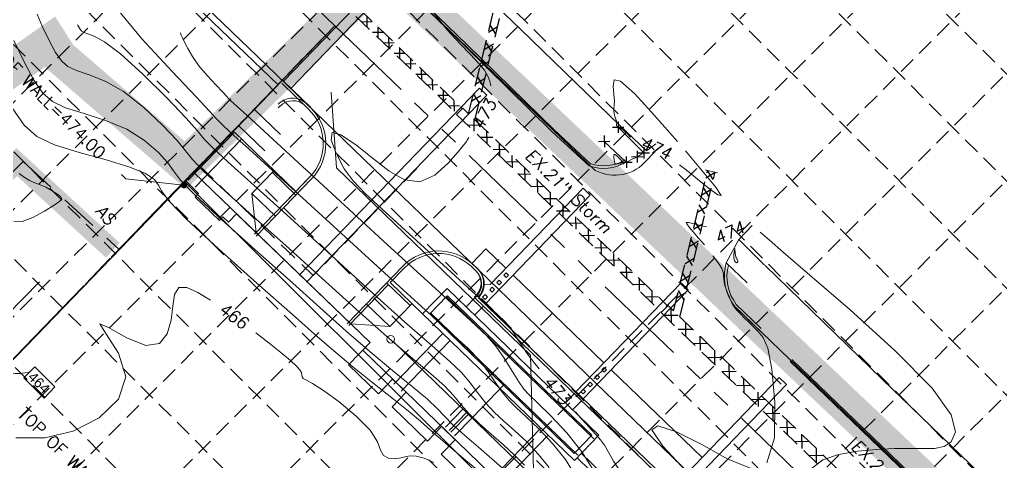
# Model space of a CAD drawing. Header units: inches. Extents: x 4334 to 5439, y 4649 to 5754.
# Drawn here: x 4711.9 to 4906.3, y 5400.7 to 5488.2 of the extents above; entities that cross this region are included whole.
import ezdxf
from ezdxf.enums import TextEntityAlignment as Align

# ---------------------------------------------------------------- set-up
doc = ezdxf.new("R2010")
doc.units = ezdxf.units.IN
doc.header["$LTSCALE"] = 30
doc.header["$MEASUREMENT"] = 0
for name, pattern in [('CENTER3', [0.587, 0.4, -0.0625, 0.0625, -0.062]), ('DIVIDE2', [0.625, 0.25, -0.125, 0, -0.125, 0, -0.125]), ('HIDDEN', [0.375, 0.25, -0.125]), ('HIDDEN2', [0.1875, 0.125, -0.0625]), ('PHANTOM2', [1.25, 0.625, -0.125, 0.125, -0.125, 0.125, -0.125])]:
    doc.linetypes.add(name, pattern=pattern)
for name, color, linetype in [('0s-curb', 7, 'Continuous'), ('0s-paving', 1, 'Continuous'), ('0s-paving detail', 1, 'Continuous'), ('0S-wall', 1, 'Continuous'), ('2_180ac-bdy', 3, 'PHANTOM2'), ('BLDG', 10, 'Continuous'), ('BNDY RWC', 4, 'PHANTOM2'), ('CONC', 8, 'Continuous'), ('CONTOUR_TXT', 5, 'Continuous'), ('CPCONT ELEV TXT', 5, 'Continuous'), ('CPCURB', 7, 'Continuous'), ('CURB', 6, 'Continuous'), ('CURB_FACE', 7, 'Continuous'), ('DA LINE', 211, 'DIVIDE2'), ('EC', 15, 'Continuous'), ('ESMT TEMP', 7, 'HIDDEN2'), ('GRID', 254, 'HIDDEN'), ('p-conc', 161, 'Continuous'), ('PC', 15, 'Continuous'), ('PMAIN_EXST_DEMO', 7, 'Continuous'), ('PRJ LIMITS', 231, 'Continuous'), ('SILTFENCE', 23, 'HIDDEN'), ('street', 7, 'Continuous'), ('SW_MHOLE_EXST', 7, 'Continuous'), ('SW_PERF_DRAIN', 183, 'Continuous'), ('SW_PIPE_EXIST', 7, 'HIDDEN2'), ('SW_PIPE_EXST_ANNO', 7, 'Continuous'), ('SW_PIPE_HDPE', 6, 'Continuous'), ('SW_PIPE_HDPE_18', 1, 'Continuous'), ('SWALE', 1, 'CENTER3')]:
    doc.layers.add(name, color=color, linetype=linetype)
doc.styles.add('C100', font='ARIAL.TTF', dxfattribs={"height": 0.1})
doc.styles.add('C80', font='SIMPLEX.shx', dxfattribs={"height": 0.04})

# ---------------------------------------------------------------- blocks, each defined once
blk = doc.blocks.new('194')
at = {"color": 0, "linetype": 'ByBlock'}
for p, q in [((-0.00294, -0.00294), (0.00294, 0.00294)), ((-0.00294, 0.00294), (0.00294, -0.00294))]:
    blk.add_line(p, q, dxfattribs=at)
blk.add_point((0, 0), dxfattribs=at)
blk = doc.blocks.new('_Dot')
at = {"color": 0, "linetype": 'ByBlock', "lineweight": -2}
blk.add_line((-0.5, 0), (-1, 0), dxfattribs=at)
at = {"color": 0, "linetype": 'ByBlock', "const_width": 0.5}
blk.add_lwpolyline([(-0.25, 0, 1), (0.25, 0, 1)], format="xyb", close=True, dxfattribs=at)

msp = doc.modelspace()

# ---------------------------------------------------------------- linework, layer by layer
at = {"layer": '0s-curb', "color": 7, "lineweight": 0}
for p, q in [((4763.86, 5475.62), (4769.2, 5470.47)), ((4764.21, 5475.98), (4769.55, 5470.83)), ((4769.8, 5456.69), (4758.83, 5445.33)), ((4769.44, 5457.04), (4766.66, 5454.16)), ((4766.31, 5453.8), (4758.47, 5445.68)), ((4787.78, 5439.32), (4776.82, 5427.97)), ((4801.47, 5439.31), (4802.41, 5438.4)), ((4801.82, 5439.67), (4802.76, 5438.76)), ((4788.14, 5438.97), (4785.36, 5436.1)), ((4785.01, 5435.74), (4777.18, 5427.62)), ((4802.15, 5433.09), (4802.5, 5433.45)), ((4802.15, 5433.09), (4837.64, 5398.82)), ((4802.86, 5433.1), (4837.99, 5399.18))]:
    msp.add_line(p, q, dxfattribs=at)
for centre, radius, start, end in [((4762.6, 5463.63), 9.5, 316.0097, 46.0015), ((4762.6, 5463.63), 10, 316.0097, 46.0015), ((4794.97, 5432.37), 10, 46.656, 136.0082), ((4794.97, 5432.37), 9.5, 46.6908, 136.008), ((4799.98, 5435.88), 3.5, 316.0121, 46.0015), ((4799.98, 5435.88), 4, 315.9965, 46.0015)]:
    msp.add_arc(centre, radius, start, end, dxfattribs=at)
at = {"layer": '0s-paving', "color": 7, "lineweight": 0}
for p, q in [((4745.3, 5456.4), (4754.49, 5465.91)), ((4754.49, 5465.91), (4766.66, 5454.16)), ((4762.34, 5458.33), (4757.96, 5453.79)), ((4762, 5457.97), (4766.67, 5453.45)), ((4762.64, 5449.27), (4757.96, 5453.79)), ((4758.81, 5446.02), (4757.96, 5453.79)), ((4758.81, 5446.02), (4759.17, 5445.68)), ((4801.56, 5439.92), (4804.34, 5442.79)), ((4804.34, 5442.79), (4808.29, 5438.97)), ((4809.73, 5437.58), (4827.71, 5420.22)), ((4784.65, 5436.08), (4789.33, 5431.57)), ((4785.36, 5436.1), (4791.79, 5429.89)), ((4785.3, 5427.39), (4780.62, 5431.91)), ((4789.68, 5431.93), (4785.3, 5427.39)), ((4777.51, 5427.96), (4777.15, 5428.31)), ((4777.51, 5427.96), (4785.3, 5427.39)), ((4829.15, 5418.83), (4847.14, 5401.46)), ((4830.81, 5394.99), (4823.26, 5402.28)), ((4829.94, 5394.09), (4822.39, 5401.38))]:
    msp.add_line(p, q, dxfattribs=at)
at = {"layer": '0s-paving detail', "color": 7, "lineweight": 0}
for p, q in [((4764.21, 5475.98), (4782.27, 5494.69)), ((4765.65, 5474.59), (4783.71, 5493.3)), ((4767.33, 5437.57), (4803.07, 5474.6)), ((4803.07, 5474.6), (4804.51, 5473.21)), ((4768.77, 5436.18), (4804.51, 5473.21)), ((4746.74, 5455.01), (4755.93, 5464.52)), ((4805.19, 5435.76), (4823.57, 5454.8)), ((4823.57, 5454.8), (4825.01, 5453.41)), ((4804.17, 5431.83), (4825.01, 5453.41)), ((4803.98, 5435.81), (4805.19, 5435.76)), ((4822.16, 5414.46), (4842.99, 5436.05)), ((4842.99, 5436.05), (4844.43, 5434.66)), ((4823.6, 5413.07), (4844.43, 5434.66)), ((4800.41, 5431.29), (4802.15, 5433.09)), ((4802.09, 5429.67), (4803.83, 5431.47)), ((4786.09, 5415.98), (4795.79, 5426.02)), ((4787.53, 5414.59), (4797.23, 5424.63)), ((4837.46, 5388.56), (4863.86, 5415.9)), ((4840.77, 5394.86), (4862.42, 5417.29)), ((4862.42, 5417.29), (4863.86, 5415.9)), ((4820.08, 5412.3), (4821.81, 5414.1)), ((4821.51, 5410.92), (4823.25, 5412.71)), ((4796.32, 5407.49), (4799.77, 5411.06)), ((4797.04, 5406.8), (4800.49, 5410.37)), ((4797.4, 5406.45), (4800.85, 5410.02)), ((4798.12, 5405.76), (4801.57, 5409.33)), ((4805.52, 5397.23), (4815.21, 5407.27)), ((4806.96, 5395.84), (4816.65, 5405.88))]:
    msp.add_line(p, q, dxfattribs=at)
for points in [[(4807.85, 5437.57), (4808.31, 5438.05), (4808.79, 5437.59), (4808.33, 5437.11)], [(4806.46, 5436.13), (4806.93, 5436.61), (4807.4, 5436.15), (4806.94, 5435.67)], [(4803.68, 5433.25), (4804.15, 5433.73), (4804.62, 5433.27), (4804.16, 5432.79)], [(4805.07, 5434.69), (4805.54, 5435.17), (4806.01, 5434.71), (4805.55, 5434.23)], [(4825.89, 5417.37), (4826.35, 5417.85), (4826.82, 5417.39), (4826.36, 5416.91)], [(4827.27, 5418.81), (4827.74, 5419.29), (4828.21, 5418.83), (4827.75, 5418.35)], [(4824.5, 5415.93), (4824.96, 5416.41), (4825.43, 5415.95), (4824.97, 5415.48)], [(4823.11, 5414.49), (4823.57, 5414.97), (4824.04, 5414.52), (4823.58, 5414.04)]]:
    msp.add_lwpolyline(points, close=True, dxfattribs=at)
at = {"layer": '0S-wall', "color": 7, "lineweight": 0}
for p, q in [((4791.79, 5429.89), (4796.65, 5434.92)), ((4793.21, 5429.91), (4796.68, 5433.51)), ((4796.65, 5434.92), (4826.73, 5405.88)), ((4796.72, 5433.46), (4825.32, 5405.85)), ((4791.79, 5429.89), (4821.87, 5400.84)), ((4793.25, 5429.87), (4821.84, 5402.26)), ((4821.84, 5402.26), (4825.32, 5405.85)), ((4821.87, 5400.84), (4826.73, 5405.88))]:
    msp.add_line(p, q, dxfattribs=at)
at = {"layer": '2_180ac-bdy', "color": 7, "lineweight": 0}
for p, q in [((4708.59, 5550.51), (4774.38, 5487)), ((4602.29, 5308.73), (4774.38, 5487)), ((4774.38, 5487), (4602.29, 5308.73)), ((4602.29, 5308.73), (4774.38, 5487))]:
    msp.add_line(p, q, dxfattribs=at)
at = {"layer": 'BLDG', "color": 7, "lineweight": 0}
for p, q in [((4616.58, 5323.41), (4744.84, 5456.27)), ((4744.84, 5456.27), (4742.29, 5453.63)), ((4747.41, 5453.78), (4744.84, 5456.27)), ((4619.4, 5326.33), (4742.25, 5453.59)), ((4746.72, 5453.06), (4747.41, 5453.78)), ((4751.52, 5448.43), (4746.72, 5453.06)), ((4752.21, 5449.15), (4751.52, 5448.43)), ((4753.32, 5448.08), (4752.21, 5449.15)), ((4754.94, 5449.76), (4753.32, 5448.08)), ((4781.38, 5424.23), (4754.94, 5449.76)), ((4777.13, 5419.83), (4781.38, 5424.23)), ((4783.06, 5414.1), (4777.13, 5419.83)), ((4785.84, 5416.97), (4783.06, 5414.1)), ((4788.54, 5414.37), (4785.84, 5416.97)), ((4785.76, 5411.49), (4788.54, 5414.37)), ((4792.78, 5404.72), (4785.76, 5411.49)), ((4795.55, 5407.6), (4792.78, 5404.72)), ((4798.25, 5404.99), (4795.55, 5407.6)), ((4795.47, 5402.11), (4798.25, 5404.99)), ((4802.49, 5395.34), (4795.47, 5402.11))]:
    msp.add_line(p, q, dxfattribs=at)
at = {"layer": 'BNDY RWC', "color": 7, "lineweight": 0}
for p, q in [((4774.38, 5487), (4602.29, 5308.73)), ((4949.38, 5318.06), (4774.38, 5487))]:
    msp.add_line(p, q, dxfattribs=at)
at = {"layer": 'CONC', "color": 7, "lineweight": 0}
for p, q in [((4777.85, 5518.44), (4811.16, 5486.29)), ((4811.16, 5486.29), (4830.85, 5467.25)), ((4830.55, 5466.91), (4835.6, 5461.81)), ((4832.14, 5459.98), (4827.78, 5464.09)), ((4859.63, 5439.47), (4882.82, 5416.98)), ((4882.82, 5416.98), (4915.16, 5385.86))]:
    msp.add_line(p, q, dxfattribs=at)
msp.add_arc((4818.29, 5490.42), 33.44, 294.4575, 301.1758, dxfattribs=at)
at = {"layer": 'CONTOUR_TXT', "color": 7, "lineweight": 0}
msp.add_lwpolyline([(4718.93, 5415.45), (4716.8, 5413.21), (4712.76, 5417.22), (4714.96, 5419.41)], close=True, dxfattribs=at)
msp.add_lwpolyline([(4718.93, 5415.45), (4716.8, 5413.21), (4712.76, 5417.22), (4714.96, 5419.41)], close=True, dxfattribs=at)
msp.add_spline([(4705.41, 5424.76), (4708.87, 5423.27), (4710.01, 5418.52), (4713.6, 5418.34)], degree=3, dxfattribs=at)
msp.add_spline([(4705.41, 5424.76), (4708.87, 5423.27), (4710.01, 5418.52), (4713.6, 5418.34)], degree=3, dxfattribs=at)
at = {"layer": 'CPCURB', "color": 7, "lineweight": 0}
msp.add_lwpolyline([(4838.29, 5462.59), (4836.25, 5460.42, -0.358781), (4826, 5458.34), (4758.52, 5523.16, -0.414212), (4758.27, 5537.3, -7.861101)], format="xyb", dxfattribs=at)
at = {"layer": 'CURB', "color": 7, "lineweight": 0}
for p, q in [((4763.18, 5470.72), (4763.55, 5471.1)), ((4768.48, 5471.16), (4769.2, 5470.47)), ((4769.44, 5457.04), (4767.15, 5454.67)), ((4766.8, 5454.31), (4758.47, 5445.68)), ((4802.29, 5438.51), (4801.49, 5439.29)), ((4788.14, 5438.97), (4785.36, 5436.1)), ((4785.01, 5435.74), (4777.18, 5427.62)), ((4802.03, 5433.2), (4802.38, 5433.56))]:
    msp.add_line(p, q, dxfattribs=at)
for points in [[(4744.09, 5537.33), (4768.36, 5513.66), (4800.19, 5482.94), (4817.48, 5466), (4824.8, 5459.21)], [(4744.44, 5537.69), (4768.71, 5514.02), (4800.54, 5483.3), (4817.82, 5466.36), (4825.14, 5459.58)], [(4830.88, 5467.25), (4836.15, 5462.19), (4837.97, 5463.57)], [(4859.52, 5439.55), (4854.44, 5444.64), (4857.06, 5447.43)]]:
    msp.add_lwpolyline(points, dxfattribs=at)
for points in [[(4858.53, 5426.64), (4853.55, 5431.46, -0.238587), (4851.96, 5440), (4856.07, 5436.05)], [(4858.88, 5427), (4853.93, 5431.8, -0.229907), (4852.37, 5439.61)], [(4940.29, 5354.28, -0.273518), (4929.5, 5357.85), (4905.65, 5380.97), (4864.62, 5420.48)], [(4940.19, 5354.77, -0.274038), (4929.86, 5358.2), (4906, 5381.33), (4864.97, 5420.84)]]:
    msp.add_lwpolyline(points, format="xyb", dxfattribs=at)
for centre, radius, start, end in [((4766.05, 5468.64), 3.5, 46.0015, 136), ((4762.6, 5463.63), 9.5, 316.0097, 46.0015), ((4827.65, 5467.45), 8.71, 250.9447, 301.0118), ((4827.65, 5467.45), 8.21, 250.9447, 301.0118), ((4794.97, 5432.37), 9.5, 46.6908, 136.008), ((4799.86, 5436), 3.5, 316.0121, 46.0015)]:
    msp.add_arc(centre, radius, start, end, dxfattribs=at)
at = {"layer": 'CURB_FACE', "color": 7, "lineweight": 0}
for p, q in [((4768.83, 5471.52), (4769.55, 5470.83)), ((4769.8, 5456.69), (4758.83, 5445.33)), ((4787.78, 5439.32), (4776.82, 5427.97)), ((4801.84, 5439.65), (4802.64, 5438.87))]:
    msp.add_line(p, q, dxfattribs=at)
for centre, radius, start, end in [((4766.05, 5468.66), 3.99, 45.8423, 136.152), ((4762.6, 5463.63), 10, 316.0097, 46.0015), ((4794.97, 5432.37), 10, 46.656, 136.0082), ((4799.86, 5436), 4, 315.9977, 46.0015)]:
    msp.add_arc(centre, radius, start, end, dxfattribs=at)
at = {"layer": 'DA LINE', "color": 7, "linetype": 'Continuous', "lineweight": 0}
for p, q in [((4713.34, 5523.36), (4763.17, 5475.26)), ((4763.17, 5475.26), (4746.46, 5457.95)), ((4616.58, 5323.41), (4746.46, 5457.95)), ((4746.46, 5457.95), (4781.38, 5424.23)), ((4781.38, 5424.23), (4779.91, 5422.7)), ((4779.91, 5422.7), (4902.39, 5304.46))]:
    msp.add_line(p, q, dxfattribs=at)
at = {"layer": 'EC', "color": 43, "lineweight": 0, "flags": 128}
for points in [[(4730.3, 5491.56), (4736.18, 5484.42), (4742.14, 5477.9), (4746.91, 5472.92), (4749.58, 5470.07), (4750.88, 5468.62), (4751.93, 5467.53), (4753.8, 5465.8), (4757.39, 5462.55), (4763.55, 5456.94), (4772.61, 5448.64), (4782.75, 5439.36), (4791.62, 5431.29), (4797.46, 5426.08), (4800.83, 5423.05), (4802.9, 5420.9), (4804.61, 5418.65), (4806.17, 5416.35), (4807.59, 5414.31), (4808.92, 5412.72), (4810.39, 5411.27), (4812.3, 5409.51), (4814.79, 5407.12), (4817.54, 5404.23), (4820.09, 5401.05), (4822.06, 5397.82)], [(4793.85, 5489.71), (4796.62, 5486.16), (4799.16, 5483.47), (4801.26, 5481.32), (4802.88, 5479.58), (4804.02, 5478.17), (4804.7, 5477.01), (4805.07, 5476.01), (4805.28, 5475.09)], [(4715.4, 5489.26), (4716.42, 5486.92), (4717.74, 5484.19), (4719.06, 5481.72), (4720.23, 5480.01), (4721.49, 5478.9), (4723.22, 5478.1), (4725.7, 5477.27), (4728.86, 5476.03), (4732.54, 5473.94), (4736.53, 5470.82), (4740.26, 5467.3), (4743.12, 5464.24), (4744.8, 5462.19), (4746.18, 5460.48), (4748.46, 5458.11), (4752.55, 5454.33), (4758.17, 5449.28), (4764.78, 5443.37), (4771.8, 5437.01), (4778.66, 5430.79), (4784.78, 5425.35), (4789.69, 5421.16), (4793.42, 5418.03), (4796.12, 5415.64), (4797.98, 5413.66), (4799.45, 5411.88), (4801.02, 5410.09), (4803.04, 5408.14), (4805.39, 5406.07), (4807.79, 5403.98), (4810.02, 5401.94), (4811.98, 5399.94)], [(4723.39, 5487.16), (4723.59, 5486.83), (4723.8, 5486.51), (4724.02, 5486.21), (4724.28, 5485.94), (4724.72, 5485.67), (4725.47, 5485.38), (4726.7, 5484.94), (4728.74, 5483.83), (4731.93, 5481.42), (4736.34, 5477.38), (4741.08, 5472.69), (4744.95, 5468.65), (4747.17, 5466.15), (4748.53, 5464.55), (4750.19, 5462.82), (4753.17, 5460.06), (4757.78, 5455.92), (4764.16, 5450.16), (4772.21, 5442.83), (4780.71, 5435.07), (4788.2, 5428.32), (4793.58, 5423.62), (4797.13, 5420.54), (4799.51, 5418.27), (4801.3, 5416.16), (4802.81, 5414.12), (4804.3, 5412.2), (4805.98, 5410.43), (4807.89, 5408.67), (4810.04, 5406.75), (4812.41, 5404.53), (4814.76, 5402.08), (4816.84, 5399.49)], [(4710.78, 5484.08), (4712.76, 5479.96), (4714.76, 5476.23), (4716.52, 5473.64), (4718.42, 5471.97), (4721.04, 5470.76), (4724.71, 5469.58), (4728.97, 5468.22), (4733.16, 5466.47), (4736.71, 5464.25), (4739.44, 5461.9), (4741.3, 5459.82), (4742.43, 5458.23), (4743.83, 5456.4), (4746.73, 5453.4), (4751.92, 5448.59), (4758.56, 5442.65), (4765.39, 5436.58), (4771.4, 5431.19), (4776.62, 5426.51), (4781.36, 5422.38), (4785.81, 5418.69), (4789.72, 5415.53), (4792.73, 5413.01), (4794.67, 5411.17), (4796.09, 5409.65), (4797.73, 5407.98), (4800.1, 5405.85), (4802.88, 5403.48), (4805.53, 5401.22), (4807.63, 5399.35)], [(4743.79, 5485.58), (4743.97, 5485.14), (4744.23, 5484.57), (4744.63, 5483.71), (4745.25, 5482.48), (4746.16, 5480.91), (4747.44, 5479.08), (4749.1, 5477.11), (4750.82, 5475.26), (4752.2, 5473.81), (4752.98, 5472.98), (4753.35, 5472.56), (4753.66, 5472.25), (4754.42, 5471.54), (4757, 5469.19), (4762.94, 5463.73), (4773.02, 5454.46), (4784.79, 5443.64), (4795.04, 5434.26), (4801.34, 5428.55), (4804.54, 5425.55), (4806.28, 5423.54), (4807.92, 5421.15), (4809.53, 5418.59), (4810.88, 5416.42), (4811.86, 5415.01), (4812.9, 5413.86), (4814.55, 5412.27), (4817.18, 5409.71), (4820.33, 5406.37), (4823.33, 5402.61), (4825.68, 5398.79)], [(4842.26, 5464.07), (4837.74, 5469.21), (4833.8, 5473.48), (4831, 5476.02), (4829.72, 5476.28), (4829.51, 5475.02), (4829.7, 5473.34), (4829.78, 5472.09), (4829.73, 5471.26), (4829.66, 5470.62), (4829.69, 5469.98), (4829.78, 5469.37), (4829.91, 5468.84), (4830.05, 5468.46), (4830.17, 5468.17), (4830.23, 5467.93), (4830.24, 5467.69), (4830.22, 5467.46), (4830.22, 5467.26), (4830.29, 5467.11), (4830.42, 5467), (4830.61, 5466.9), (4830.84, 5466.79), (4831.13, 5466.62), (4831.49, 5466.36), (4831.94, 5465.97), (4832.45, 5465.48), (4832.99, 5464.95)], [(4710.46, 5470.74), (4712.81, 5467.27), (4715.36, 5465.04), (4718.86, 5463.41), (4723.72, 5461.89), (4729.09, 5460.41), (4733.78, 5458.99), (4736.89, 5457.69), (4738.63, 5456.5), (4739.48, 5455.41), (4740.06, 5454.27), (4741.49, 5452.33), (4745, 5448.68), (4751.3, 5442.85), (4758.95, 5436.02), (4766, 5429.8), (4770.99, 5425.38), (4774.58, 5422.23), (4777.94, 5419.41), (4781.93, 5416.23), (4786.01, 5413.02), (4789.34, 5410.38), (4791.35, 5408.67), (4792.73, 5407.41), (4794.45, 5405.87), (4797.16, 5403.56), (4800.38, 5400.88), (4803.28, 5398.46)], [(4800.94, 5464.83), (4800.75, 5464.55), (4800.58, 5464.29), (4800.45, 5464.08), (4800.32, 5463.86), (4799.9, 5463.3), (4798.82, 5461.98), (4796.84, 5459.74), (4794.19, 5457.4), (4791.21, 5456.04), (4788.17, 5456.45), (4785.06, 5458.26), (4781.81, 5460.82), (4778.47, 5463.46), (4775.59, 5465.41), (4773.84, 5465.87), (4773.68, 5464.35), (4774.69, 5461.59), (4776.26, 5458.67), (4778, 5456.27), (4780.5, 5453.71), (4784.59, 5449.95), (4790.66, 5444.37), (4797.43, 5438.15), (4803.17, 5432.89), (4806.6, 5429.77), (4808.22, 5428.24), (4809.01, 5427.31), (4809.77, 5426.19), (4810.64, 5424.82), (4811.61, 5423.35), (4812.66, 5421.89), (4813.77, 5420.44), (4814.91, 5419.01)], [(4842.71, 5459.45), (4843.57, 5458.77), (4844.67, 5457.9), (4846.26, 5456.61), (4848.38, 5454.89), (4850.26, 5453.49), (4850.96, 5453.34), (4849.79, 5455.08), (4847.18, 5458.28), (4843.87, 5462.2)], [(4711.83, 5457.75), (4712.86, 5456.96), (4713.89, 5456.32), (4714.94, 5455.84), (4716, 5455.45), (4717.12, 5454.99), (4718.27, 5454.38), (4719.3, 5453.72), (4720.03, 5453.13), (4720.28, 5452.7), (4719.91, 5452.22), (4718.78, 5451.45), (4716.87, 5450.25), (4714.58, 5449), (4712.42, 5448.23), (4710.79, 5448.28)], [(4848.04, 5447.14), (4846.6, 5447.5), (4845.34, 5447.8), (4844.44, 5447.98), (4844.03, 5447.98), (4844.11, 5447.72), (4844.59, 5447.12), (4845.42, 5446.16), (4846.47, 5444.93), (4847.65, 5443.56)], [(4866.95, 5395.32), (4867.79, 5397.46), (4869.03, 5399.41), (4871.07, 5400.99), (4874.17, 5402.06), (4877.92, 5402.71), (4881.77, 5403.05), (4885.25, 5403.21), (4888.31, 5403.26), (4890.95, 5403.25), (4893.22, 5403.27), (4895.09, 5403.61), (4896.54, 5404.57), (4897.36, 5406.51), (4896.51, 5409.89), (4892.74, 5415.22), (4885.43, 5422.62), (4876.5, 5430.68), (4868.49, 5437.6), (4863.3, 5442.06), (4860.42, 5444.56), (4858.68, 5446.09)], [(4849.29, 5441.38), (4849.99, 5440.47), (4850.6, 5439.61), (4851.05, 5438.89), (4851.3, 5438.32), (4851.38, 5437.85), (4851.41, 5437.37), (4851.45, 5436.83), (4851.53, 5436.21), (4851.69, 5435.52), (4851.93, 5434.8), (4852.22, 5434.06), (4852.52, 5433.34), (4852.8, 5432.65), (4853.11, 5431.98), (4853.52, 5431.31), (4854.06, 5430.63), (4854.74, 5429.91), (4855.52, 5429.13), (4856.4, 5428.28), (4857.33, 5427.37), (4858.29, 5426.41), (4859.25, 5425.26), (4860.16, 5423.1), (4860.99, 5418.94), (4861.6, 5412.39), (4861.48, 5405.38), (4860, 5400.42)], [(4711.21, 5405.33), (4716.93, 5405.36), (4722.55, 5406.66), (4727.7, 5409.29), (4731.51, 5413.01), (4732.95, 5417.44), (4731.53, 5422.11), (4729.05, 5425.99), (4727.83, 5427.91), (4729.54, 5427.2), (4733.15, 5425.17), (4736.97, 5423.64), (4739.65, 5424.01), (4741.2, 5425.93), (4741.96, 5428.65), (4742.3, 5431.45), (4742.65, 5433.78), (4743.46, 5435.12), (4745.06, 5435.13), (4747.26, 5434.13), (4749.77, 5432.64)], [(4758.77, 5426.15), (4761.37, 5424.11), (4763.72, 5422.24), (4765.59, 5420.69), (4766.8, 5419.58), (4767.47, 5418.82), (4767.76, 5418.27), (4767.84, 5417.81), (4767.9, 5417.42), (4768.14, 5417.09), (4768.75, 5416.76), (4769.98, 5416.11), (4772.12, 5414.75), (4775.24, 5412.46), (4778.62, 5409.65), (4781.36, 5406.87), (4782.83, 5404.59), (4783.47, 5402.91), (4784.01, 5401.83), (4785.02, 5401.31), (4786.31, 5401.21), (4787.56, 5401.38), (4788.52, 5401.64), (4789.41, 5401.82), (4790.51, 5401.75), (4792.07, 5401.31), (4794.01, 5400.46)], [(4822.06, 5410.53), (4823.16, 5409.28), (4824.24, 5408.07), (4825.26, 5406.96), (4826.2, 5405.97), (4827.06, 5404.99), (4827.84, 5403.89), (4828.59, 5402.53), (4829.6, 5400.73), (4831.23, 5398.28)], [(4856.77, 5399.35), (4852.25, 5401.13), (4847.1, 5404.05), (4842.08, 5406.55), (4838.36, 5407.75), (4837.18, 5406.95), (4839.37, 5403.72), (4843.93, 5398.81)]]:
    msp.add_lwpolyline(points, dxfattribs=at)
for points in [[(4831.01, 5459.61), (4831.29, 5459.61), (4831.5, 5459.63), (4831.63, 5459.65), (4831.68, 5459.68), (4831.62, 5459.78), (4831.4, 5460.02), (4831.03, 5460.41), (4830.59, 5460.88), (4830.18, 5461.28), (4829.89, 5461.5), (4829.72, 5461.52), (4829.66, 5461.31), (4829.68, 5460.91), (4829.75, 5460.42), (4829.81, 5460), (4829.86, 5459.77), (4829.93, 5459.68), (4830.08, 5459.65), (4830.34, 5459.64), (4830.68, 5459.62), (4831.01, 5459.61)], [(4853.47, 5440.98), (4853.48, 5441.74), (4853.56, 5442.46), (4853.64, 5442.83), (4853.67, 5442.65), (4853.71, 5442.1), (4853.78, 5441.49), (4853.93, 5441.04), (4854.1, 5440.74), (4854.21, 5440.5), (4854.21, 5440.28), (4854.12, 5440.11), (4853.95, 5440.05), (4853.76, 5440.15), (4853.58, 5440.45), (4853.47, 5440.98)]]:
    msp.add_lwpolyline(points, close=True, dxfattribs=at)
at = {"layer": 'ESMT TEMP', "color": 7, "lineweight": 0}
for p, q in [((4768.08, 5480.47), (4747.59, 5459.24)), ((4747.59, 5459.24), (4770.13, 5437.48)), ((4790.62, 5458.71), (4770.13, 5437.48))]:
    msp.add_line(p, q, dxfattribs=at)
at = {"layer": 'GRID', "color": 253, "linetype": 'HIDDEN', "ltscale": 0.45}
for p, q in [((4705.88, 5679.04), (5363.48, 5021.43)), ((4695.27, 5668.43), (5352.88, 5010.82)), ((4684.66, 5657.82), (5342.27, 5000.22)), ((4674.06, 5647.22), (5331.66, 4989.61)), ((4663.45, 5636.61), (5321.06, 4979)), ((4865.04, 5626.14), (4493.66, 5254.76)), ((4652.84, 5626.01), (5310.45, 4968.4)), ((4875.65, 5615.53), (4504.27, 5244.16)), ((4642.24, 5615.4), (5299.84, 4957.79)), ((4886.25, 5604.93), (4514.87, 5233.55)), ((4631.63, 5604.79), (5289.24, 4947.18)), ((4896.79, 5594.19), (4525.52, 5222.91)), ((4621.02, 5594.19), (5278.63, 4936.58)), ((4907.4, 5583.58), (4536.12, 5212.3)), ((4610.42, 5583.58), (5268.02, 4925.97)), ((4918.01, 5572.97), (4546.73, 5201.69)), ((4599.81, 5572.97), (5257.42, 4915.36)), ((4928.61, 5562.37), (4557.34, 5191.09)), ((4589.2, 5562.37), (5246.81, 4904.76)), ((4939.22, 5551.76), (4567.94, 5180.48)), ((4578.6, 5551.76), (5236.21, 4894.15)), ((4949.83, 5541.15), (4578.55, 5169.87)), ((4960.43, 5530.55), (4589.16, 5159.27)), ((4971.04, 5519.94), (4599.76, 5148.66)), ((4981.65, 5509.33), (4610.37, 5138.05)), ((4992.25, 5498.73), (4620.98, 5127.45))]:
    msp.add_line(p, q, dxfattribs=at)
at = {"layer": 'PC', "color": 43, "lineweight": 0}
msp.add_lwpolyline([(4743.25, 5455.54), (4732.98, 5456.66), (4732.1, 5457.54)], dxfattribs=at)
msp.add_lwpolyline([(4743.25, 5455.54), (4732.98, 5456.66), (4732.1, 5457.54)], dxfattribs=at)
at = {"layer": 'PMAIN_EXST_DEMO', "color": 7, "lineweight": 0}
for p, q in [((4773.65, 5473.81), (4774.75, 5458.85)), ((4813.18, 5421.74), (4774.75, 5458.85)), ((4744.58, 5456.13), (5083.56, 5118.78)), ((4818.98, 5186.25), (4813.18, 5421.74))]:
    msp.add_line(p, q, dxfattribs=at)
at = {"layer": 'PRJ LIMITS', "color": 1, "linetype": 'HIDDEN', "const_width": 7}
msp.add_lwpolyline([(4690.09, 5174.87), (4729.7, 5116.26), (4762.97, 5079.82), (4771.07, 5090.54), (4945.06, 4921.95), (5155.93, 4940.4), (5154.4, 4963.8), (5097.83, 4967.22), (5109.12, 4981.57), (5100.34, 5081.24), (5131.08, 5084.52), (5123.89, 5178.84), (5094.64, 5175.86), (5085.05, 5339.43), (5072.82, 5321.23), (5065.36, 5316.75), (5006.56, 5311.1), (4977.9, 5315.88), (4965.06, 5326.92), (4784.46, 5498.18), (4744.79, 5459.36), (4719.88, 5480.89), (4718, 5483.85), (4546.68, 5362.78)], dxfattribs=at)
at = {"layer": 'SILTFENCE', "color": 200, "lineweight": 0}
for p, q in [((4707.5, 5454.96, 3), (4712.61, 5460.07, 3)), ((4712.61, 5460.07, 3), (4731.62, 5442.7, 3))]:
    msp.add_line(p, q, dxfattribs=at)
at = {"layer": 'SILTFENCE', "color": 200, "linetype": 'Continuous', "const_width": 4}
msp.add_lwpolyline([(5084.71, 5256.74), (5105.72, 4984.79), (5104.35, 4979.91), (5102.26, 4976), (5100.1, 4973.03), (5097.78, 4970.64), (5095.25, 4968.31), (5091.39, 4967.13), (5005.71, 4954.08, -0.225991), (4916.54, 4982.09), (4587.06, 5304.64), (4596.78, 5314.5), (4567.65, 5342.16), (4596.93, 5390.66), (4667.82, 5415.99), (4711.36, 5459.98), (4730.39, 5442.52)], format="xyb", dxfattribs=at)
at = {"layer": 'street', "color": 7, "lineweight": 0}
for points in [[(4697.83, 5539.75), (4759.1, 5480.92), (4810.68, 5431.1), (4941.17, 5305.09, 0.128472), (4984.38, 5278.97, 0.125052), (5033, 5275.52)], [(4854.44, 5444.64), (4851.96, 5440, 0.238587), (4853.55, 5431.46), (4931.44, 5356.42, 0.414636), (4945.61, 5356.7, -0.375094)]]:
    msp.add_lwpolyline(points, format="xyb", dxfattribs=at)
at = {"layer": 'SW_MHOLE_EXST', "color": 5, "lineweight": 0}
for p, q in [((4799.74, 5470.69), (4798.52, 5469.43)), ((4847.78, 5458.43), (4850.2, 5457.85))]:
    msp.add_line(p, q, dxfattribs=at)
at = {"layer": 'SW_PERF_DRAIN', "color": 5, "lineweight": 0, "ltscale": 0.5}
for p, q in [((4758.48, 5470.4), (4763.62, 5465.44)), ((4758.48, 5470.4), (4763.62, 5465.44)), ((4755.36, 5467.17), (4760.5, 5462.21)), ((4755.36, 5467.17), (4760.5, 5462.21)), ((4796.54, 5433.28), (4825.68, 5405.15)), ((4796.54, 5433.28), (4825.68, 5405.15)), ((4793.42, 5430.04), (4822.56, 5401.92)), ((4793.42, 5430.04), (4822.56, 5401.92))]:
    msp.add_line(p, q, dxfattribs=at)
at = {"layer": 'SW_PIPE_EXIST', "color": 5}
for p, q in [((4742.63, 5525.64), (4799.65, 5470.6)), ((4746.21, 5520.11), (4798.61, 5469.52)), ((4800.9, 5469.57), (4808.27, 5499.97)), ((4802.15, 5468.36), (4809.73, 5499.62)), ((4799.74, 5470.69), (4800.9, 5469.57)), ((4798.52, 5469.43), (4839.11, 5430.25)), ((4802.15, 5468.36), (4840.32, 5431.51)), ((4841.52, 5430.53), (4848.26, 5458.32)), ((4842.77, 5429.32), (4849.72, 5457.96)), ((4840.41, 5431.6), (4839.02, 5430.16)), ((4840.41, 5431.6), (4841.52, 5430.53)), ((4839.02, 5430.16), (4952.16, 5320.94)), ((4842.77, 5429.32), (4921.78, 5353.05))]:
    msp.add_line(p, q, dxfattribs=at)
at = {"layer": 'SW_PIPE_EXIST', "color": 5, "linetype": 'Continuous'}
for p, q in [((4779.68, 5487.79), (4781.8, 5487.83)), ((4780.72, 5488.87), (4780.76, 5486.75)), ((4781.84, 5485.71), (4783.96, 5485.75)), ((4782.88, 5486.79), (4782.92, 5484.67)), ((4804.81, 5485.7), (4806.62, 5486.81)), ((4806.27, 5485.35), (4805.17, 5487.16)), ((4785.04, 5484.71), (4785.08, 5482.59)), ((4784, 5483.63), (4786.12, 5483.66)), ((4787.2, 5482.62), (4787.23, 5480.5)), ((4803.99, 5482.3), (4805.8, 5483.41)), ((4805.45, 5481.95), (4804.34, 5483.76)), ((4786.15, 5481.54), (4788.28, 5481.58)), ((4789.36, 5480.54), (4789.39, 5478.42)), ((4803.16, 5478.9), (4804.98, 5480)), ((4804.62, 5478.55), (4803.52, 5480.36)), ((4788.31, 5479.46), (4790.43, 5479.5)), ((4791.51, 5478.46), (4791.55, 5476.33)), ((4790.47, 5477.38), (4792.59, 5477.41)), ((4793.67, 5476.37), (4793.71, 5474.25)), ((4802.34, 5475.5), (4804.15, 5476.6)), ((4803.8, 5475.14), (4802.69, 5476.96)), ((4792.63, 5475.29), (4794.75, 5475.33)), ((4795.83, 5474.29), (4795.87, 5472.17)), ((4794.79, 5473.21), (4796.91, 5473.25)), ((4797.99, 5472.2), (4798.03, 5470.08)), ((4801.51, 5472.1), (4803.33, 5473.2)), ((4802.97, 5471.74), (4801.87, 5473.55)), ((4796.95, 5471.13), (4799.07, 5471.16)), ((4801.92, 5468.58), (4801.96, 5466.11)), ((4800.7, 5467.32), (4803.18, 5467.37)), ((4803.22, 5464.89), (4805.7, 5464.94)), ((4804.44, 5466.15), (4804.48, 5463.68)), ((4805.74, 5462.46), (4808.22, 5462.51)), ((4806.96, 5463.72), (4807, 5461.25)), ((4809.47, 5461.29), (4809.52, 5458.82)), ((4808.26, 5460.03), (4810.73, 5460.08)), ((4811.99, 5458.86), (4812.04, 5456.38)), ((4810.78, 5457.6), (4813.25, 5457.64)), ((4847.91, 5456.87), (4849.72, 5457.97)), ((4849.36, 5456.51), (4848.26, 5458.33)), ((4813.29, 5455.17), (4815.77, 5455.21)), ((4814.51, 5456.43), (4814.55, 5453.95)), ((4848.54, 5453.11), (4847.44, 5454.92)), ((4815.81, 5452.74), (4818.29, 5452.78)), ((4817.03, 5454), (4817.07, 5451.52)), ((4847.08, 5453.47), (4848.89, 5454.57)), ((4819.55, 5451.57), (4819.59, 5449.09)), ((4846.26, 5450.07), (4848.07, 5451.17)), ((4847.71, 5449.71), (4846.61, 5451.52)), ((4818.33, 5450.31), (4820.81, 5450.35)), ((4822.06, 5449.14), (4822.11, 5446.66)), ((4820.85, 5447.88), (4823.32, 5447.92)), ((4845.43, 5446.66), (4847.24, 5447.77)), ((4846.89, 5446.31), (4845.79, 5448.12)), ((4823.37, 5445.45), (4825.84, 5445.49)), ((4824.58, 5446.71), (4824.63, 5444.23)), ((4825.89, 5443.02), (4828.36, 5443.06)), ((4827.1, 5444.27), (4827.14, 5441.8)), ((4844.61, 5443.26), (4846.42, 5444.37)), ((4846.07, 5442.91), (4844.96, 5444.72)), ((4829.62, 5441.84), (4829.66, 5439.37)), ((4845.24, 5439.51), (4844.14, 5441.32)), ((4828.4, 5440.58), (4830.88, 5440.63)), ((4832.14, 5439.41), (4832.18, 5436.94)), ((4843.78, 5439.86), (4845.59, 5440.97)), ((4830.92, 5438.15), (4833.4, 5438.2)), ((4842.96, 5436.46), (4844.77, 5437.56)), ((4844.42, 5436.11), (4843.31, 5437.92)), ((4833.44, 5435.72), (4835.91, 5435.77)), ((4834.66, 5436.98), (4834.7, 5434.51)), ((4835.96, 5433.29), (4838.43, 5433.34)), ((4837.17, 5434.55), (4837.22, 5432.08)), ((4842.13, 5433.06), (4843.94, 5434.16)), ((4843.59, 5432.71), (4842.49, 5434.52)), ((4839.57, 5429.63), (4842.4, 5429.68)), ((4840.96, 5431.07), (4841.01, 5428.24)), ((4843.84, 5428.29), (4843.89, 5425.46)), ((4842.45, 5426.85), (4845.28, 5426.9)), ((4846.72, 5425.51), (4846.76, 5422.69)), ((4845.33, 5424.07), (4848.15, 5424.12)), ((4849.59, 5422.74), (4849.64, 5419.91)), ((4848.2, 5421.3), (4851.03, 5421.35)), ((4852.47, 5419.96), (4852.52, 5417.13)), ((4851.08, 5418.52), (4853.91, 5418.57)), ((4853.96, 5415.74), (4856.79, 5415.79)), ((4855.35, 5417.18), (4855.4, 5414.35)), ((4858.23, 5414.4), (4858.28, 5411.57)), ((4856.84, 5412.96), (4859.67, 5413.01)), ((4859.72, 5410.18), (4862.54, 5410.23)), ((4861.1, 5411.62), (4861.15, 5408.79)), ((4863.98, 5408.84), (4864.03, 5406.02)), ((4862.59, 5407.41), (4865.42, 5407.46)), ((4865.47, 5404.63), (4868.3, 5404.68)), ((4866.86, 5406.07), (4866.91, 5403.24)), ((4869.74, 5403.29), (4869.79, 5400.46)), ((4868.35, 5401.85), (4871.18, 5401.9))]:
    msp.add_line(p, q, dxfattribs=at)
at = {"layer": 'SW_PIPE_HDPE', "color": 5, "lineweight": 0}
for p, q in [((4786.01, 5424.35), (4952.92, 5263.17)), ((4786.01, 5424.35), (4952.92, 5263.17)), ((4801.57, 5409.33), (4807.99, 5415.98)), ((4801.57, 5409.33), (4807.99, 5415.98))]:
    msp.add_line(p, q, dxfattribs=at)
at = {"layer": 'SW_PIPE_HDPE_18', "color": 5, "lineweight": 0}
msp.add_circle((4785.47, 5424.87), 0.75, dxfattribs=at)
msp.add_circle((4785.47, 5424.87), 0.75, dxfattribs=at)
at = {"layer": 'SWALE', "color": 7, "lineweight": 0}
msp.add_line((4715.86, 5436.29), (4709.5, 5429.69), dxfattribs=at)
msp.add_line((4715.86, 5436.29), (4709.5, 5429.69), dxfattribs=at)

# ---------------------------------------------------------------- block references
at = {"layer": 'p-conc', "color": 7, "lineweight": 0, "xscale": 272.16, "yscale": 272.16, "zscale": 272.16, "rotation": 315.5825}
for p in [(4830.55, 5466.91), (4827.78, 5464.09), (4835.6, 5461.81), (4832.14, 5459.98), (4834.28, 5461.05)]:
    msp.add_blockref('194', p, dxfattribs=at)
at = {"layer": 'PC', "color": 43, "lineweight": 0, "xscale": 1.25, "yscale": 1.25, "zscale": 1.25, "rotation": 353.8038445795146}
msp.add_blockref('_Dot', (4744.49, 5455.41), dxfattribs=at)
msp.add_blockref('_Dot', (4744.49, 5455.41), dxfattribs=at)

# ---------------------------------------------------------------- texts
at = {"layer": 'CPCONT ELEV TXT', "color": 7, "lineweight": 0, "style": 'C100'}
msp.add_text('464', height=2, rotation=314.7501, dxfattribs=at).set_placement((4715.78, 5416.29), align=Align.MIDDLE)
msp.add_text('464', height=2, rotation=314.7501, dxfattribs=at).set_placement((4715.78, 5416.29), align=Align.MIDDLE)
at = {"layer": 'EC', "color": 43, "lineweight": 0, "style": 'C80', "oblique": 8}
for s, rotation, p in [('473', 61.7519, (4804.02, 5469.47)), ('474', 337.198, (4838.06, 5462.71)), ('474', 24.4355, (4852.61, 5446.05)), ('466', 323.8928, (4754.36, 5429.51)), ('473', 310.1866, (4818.44, 5414.73))]:
    msp.add_text(s, height=2.4, rotation=rotation, dxfattribs=at).set_placement(p, align=Align.MIDDLE_CENTER)
at = {"layer": 'PC', "color": 43, "lineweight": 0, "style": 'C80'}
for s, p in [('TOP OF WALL=474.00', (4702.61, 5485.33)), ('TOP OF WALL=474.00', (4702.61, 5485.33)), ('TOP OF WALL=474.00', (4711.48, 5409.88)), ('TOP OF WALL=474.00', (4711.48, 5409.88)), ('TOP OF WALL=464.00', (4704.71, 5400.69)), ('TOP OF WALL=464.00', (4704.71, 5400.69))]:
    msp.add_text(s, height=2.4, rotation=315, dxfattribs=at).set_placement(p)
at = {"layer": 'SW_PIPE_EXST_ANNO', "color": 5, "lineweight": 0, "style": 'C80', "oblique": 8}
for s, rotation, p in [('EX.21" Storm', 316.0924, (4820.74, 5454.17)), ('AS', 312.2304, (4729, 5449.48)), ('EX.24" Storm', 316.0924, (4885.31, 5396.61))]:
    msp.add_text(s, height=2.4, rotation=rotation, dxfattribs=at).set_placement(p, align=Align.MIDDLE)

doc.saveas('drawing.dxf')
